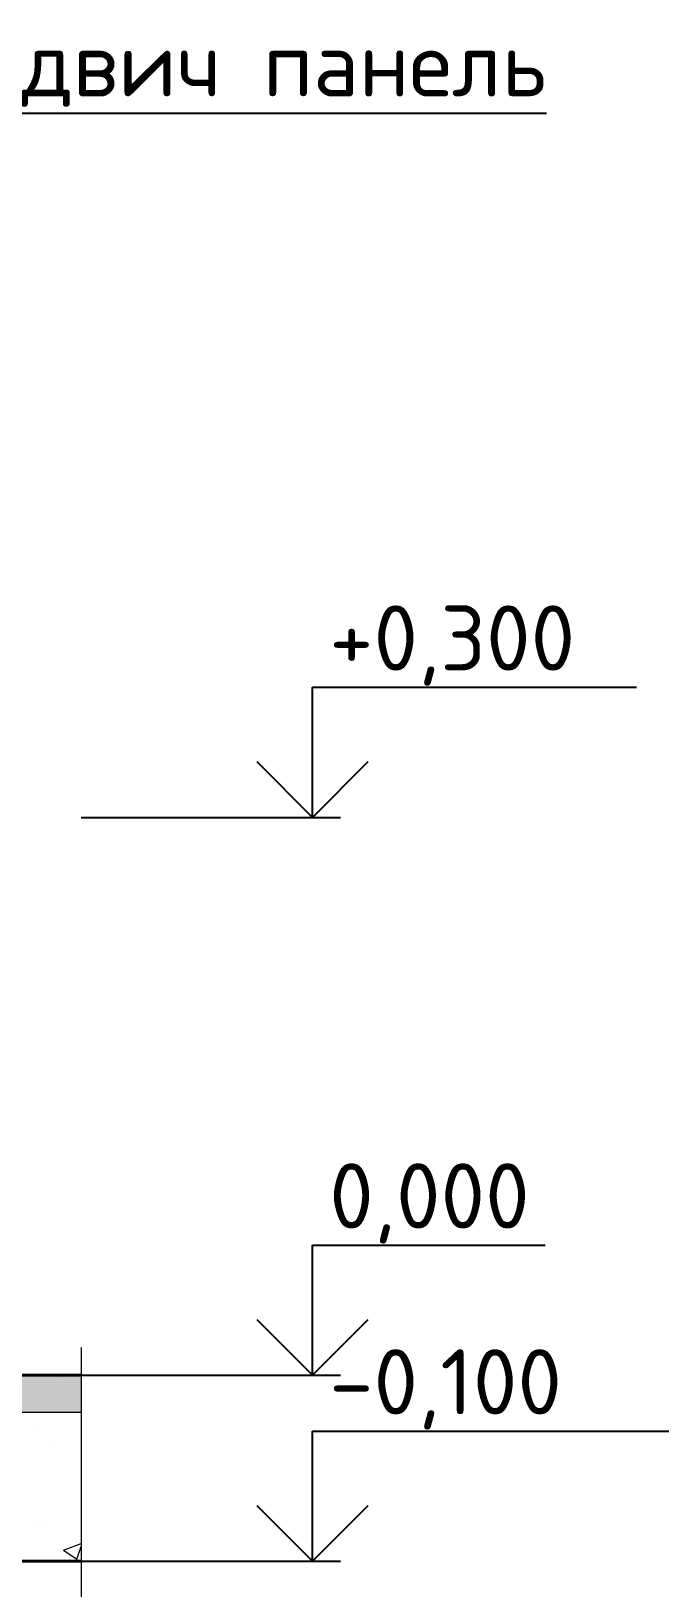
# Model space of a CAD drawing. Header units: millimetres. Extents: x -3689 to 2955806, y -724709 to -635850.
# Drawn here: x 2941755 to 2942098, y -717555 to -716718 of the extents above; entities that cross this region are included whole.
import ezdxf

# ---------------------------------------------------------------- set-up
doc = ezdxf.new("R2010")
doc.units = ezdxf.units.MM
for name, color, linetype, lineweight in [('_PP_Primary Line Continuous', 3, 'Continuous', 40), ('_Выноска', 7, 'Continuous', 15), ('Штрих Бетон неармированный', 7, 'Continuous', 15)]:
    doc.layers.add(name, color=color, linetype=linetype, lineweight=lineweight)
doc.styles.add('PDF ISOCPEUR', font='isocpeur.ttf')

msp = doc.modelspace()

# ---------------------------------------------------------------- hatches: boundary and pattern name
at = {"layer": '_Выноска'}
h = msp.add_hatch(color=256, dxfattribs=at)
h.dxf.hatch_style = 1
h.paths.add_polyline_path([(2941325.8, -717441.14), (2941782.32, -717441.14), (2941782.32, -717461.14), (2941325.8, -717461.14)])
at = {"layer": '_Выноска', "true_color": 0xffffff}
msp.add_hatch(color=7, dxfattribs=at).paths.add_polyline_path([(2941782.32, -717441.14), (2941782.32, -717678.64), (2941807.32, -717684.89), (2941757.32, -717697.39), (2941782.32, -717703.64), (2941782.32, -717941.14), (2941782.32, -717941.14), (2941782.32, -717441.14)], flags=0)

# ---------------------------------------------------------------- linework, layer by layer
for p, q in [((2941453.61, -716762.42), (2942032.58, -716762.42)), ((2941906.72, -717141.14), (2941906.72, -717071.14)), ((2941906.72, -717071.14), (2942080.97, -717071.14)), ((2941876.72, -717111.14), (2941906.72, -717141.14)), ((2941906.72, -717141.14), (2941936.72, -717111.14)), ((2941782.32, -717141.14), (2941921.72, -717141.14)), ((2941906.72, -717441.14), (2941906.72, -717371.14)), ((2941906.72, -717371.14), (2942031.97, -717371.14)), ((2941876.72, -717411.14), (2941906.72, -717441.14)), ((2941906.72, -717441.14), (2941936.72, -717411.14)), ((2941782.32, -717441.14), (2941921.72, -717441.14)), ((2941906.72, -717541.14), (2941906.72, -717471.14)), ((2941906.72, -717471.14), (2942098.47, -717471.14)), ((2941876.72, -717511.14), (2941906.72, -717541.14)), ((2941906.72, -717541.14), (2941936.72, -717511.14)), ((2941782.32, -717541.14), (2941921.72, -717541.14))]:
    msp.add_line(p, q)
at = {"layer": '_PP_Primary Line Continuous'}
for p, q in [((2941325.8, -717441.14), (2941782.32, -717441.14)), ((2941782.32, -717541.14), (2941325.8, -717541.14))]:
    msp.add_line(p, q, dxfattribs=at)
at = {"layer": '_PP_Primary Line Continuous', "ltscale": 10}
msp.add_line((2941782.32, -717541.14), (2941325.8, -717541.14), dxfattribs=at)
at = {"layer": '_Выноска'}
for p, q in [((2941782.32, -717426.14), (2941782.32, -717441.14)), ((2941325.8, -717441.14), (2941782.32, -717441.14)), ((2941782.32, -717441.14), (2941782.32, -717678.64)), ((2941782.32, -717441.14), (2941782.32, -717461.14)), ((2941782.32, -717461.14), (2941325.8, -717461.14))]:
    msp.add_line(p, q, dxfattribs=at)
at = {"layer": 'Штрих Бетон неармированный', "linetype": 'Continuous'}
for p, q in [((2941768.94, -717442.45), (2941768.94, -717442.45)), ((2941758.18, -717471.03), (2941758.18, -717471.03)), ((2941765.63, -717479.19), (2941765.63, -717479.19)), ((2941756.42, -717519.22), (2941756.42, -717519.22)), ((2941760.65, -717521.89), (2941760.65, -717521.89)), ((2941771.27, -717535.88), (2941771.27, -717535.88)), ((2941772.82, -717535.23), (2941780.02, -717540.09)), ((2941772.83, -717535.2), (2941782.32, -717531.56)), ((2941780.02, -717540.09), (2941782.32, -717533.22))]:
    msp.add_line(p, q, dxfattribs=at)

# ---------------------------------------------------------------- texts
at = {"style": 'PDF ISOCPEUR'}
for s, p in [('Стеновая сэндвич панель', (2941468.61, -716753.42)), ('+0,300', (2941915.72, -717062.14, 300)), ('0,000', (2941915.72, -717362.14)), ('-0,100', (2941915.72, -717462.14, -100))]:
    msp.add_text(s, height=35, dxfattribs=at).set_placement(p)

doc.saveas('drawing.dxf')
